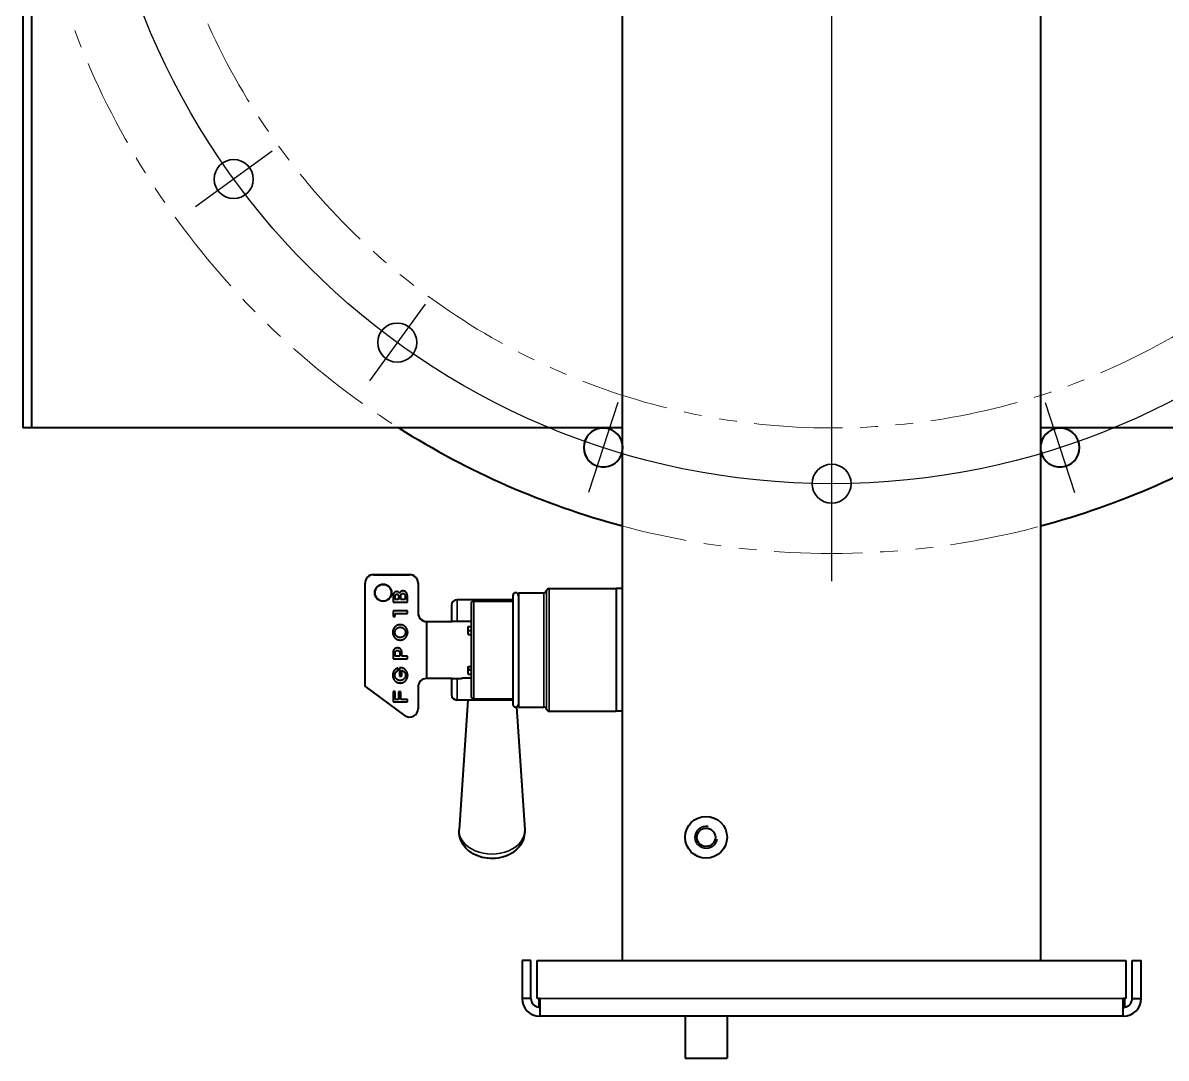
# Model space of a CAD drawing. Header units: millimetres. Extents: x 0 to 5945, y 0 to 4205.
# Drawn here: x 1793.9 to 2203.8, y 2943.7 to 3315 of the extents above; entities that cross this region are included whole.
import ezdxf

# ---------------------------------------------------------------- set-up
doc = ezdxf.new("R2010")
doc.units = ezdxf.units.MM
doc.header["$LTSCALE"] = 5
doc.linetypes.add('PHANTOM', pattern=[63.5, 31.75, -6.35, 6.35, -6.35, 6.35, -6.35])
for name, color, linetype, lineweight in [('가시적인 것(ISO)', 3, 'Continuous', 40), ('가시적인 좁은 것(ISO)', 3, 'Continuous', 35), ('중심 표식(ISO)', 1, 'Continuous', 25), ('중심선(ISO)', 1, 'Continuous', 25), ('참조(ISO)', 6, 'Continuous', 35)]:
    doc.layers.add(name, color=color, linetype=linetype, lineweight=lineweight)

msp = doc.modelspace()

# ---------------------------------------------------------------- linework, layer by layer
at = {"layer": '가시적인 것(ISO)'}
for p, q in [((1793.8806, 3659.7386), (1793.8806, 3169.7386)), ((1797.0806, 3169.7386), (1797.0806, 3659.7386)), ((1797.0806, 3169.7386), (1797.0806, 3659.7386)), ((2008.8806, 2978.7386), (2008.8806, 3414.7386)), ((2158.8806, 2978.7386), (2158.8806, 3414.7386)), ((1797.0806, 3169.7386), (1793.8806, 3169.7386)), ((2008.8806, 3169.7386), (1797.0806, 3169.7386)), ((2504.8806, 3169.7386), (2158.8806, 3169.7386)), ((1919.5806, 3117.1569), (1932.5806, 3117.1569)), ((1919.5806, 3117.1554), (1932.5806, 3117.1554)), ((1919.5806, 3117.1034), (1932.5806, 3117.1034)), ((1916.5806, 3114.1565), (1916.5806, 3114.1587)), ((1916.5806, 3114.1565), (1916.5806, 3114.1045)), ((1916.5806, 3077.117), (1916.5806, 3114.1045)), ((1935.5806, 3114.1587), (1935.5806, 3114.1565)), ((1935.5806, 3114.1565), (1935.5806, 3114.1045)), ((1935.5806, 3114.1045), (1935.5806, 3103.3092)), ((1982.5806, 3112.1386), (2006.5806, 3112.1386)), ((2006.5806, 3112.1386), (2006.5806, 3068.1386)), ((2006.5806, 3112.1386), (2006.5806, 3068.1386)), ((2008.8806, 3112.1386), (2006.5806, 3112.1386)), ((1926.6164, 3109.4656), (1926.6164, 3107.3012)), ((1927.4113, 3109.4773), (1927.4113, 3109.4771)), ((1927.4113, 3108.2182), (1927.4113, 3109.4771)), ((1928.5732, 3108.2182), (1927.4113, 3108.2182)), ((1927.9923, 3110.1135), (1927.9923, 3110.1132)), ((1928.5732, 3109.4773), (1928.5732, 3109.4771)), ((1928.5732, 3109.4771), (1928.5732, 3108.2182)), ((1929.3681, 3109.5585), (1929.3681, 3109.5583)), ((1929.3681, 3108.2182), (1929.3681, 3109.5583)), ((1930.9581, 3108.2182), (1929.3681, 3108.2182)), ((1930.1631, 3110.358), (1930.1631, 3110.3577)), ((1930.9581, 3109.5585), (1930.9581, 3109.5583)), ((1930.9581, 3109.5583), (1930.9581, 3108.2182)), ((1931.753, 3107.3012), (1931.753, 3109.5793)), ((1969.5806, 3108.1386), (1949.5806, 3108.1386)), ((1955.5806, 3107.6386), (1969.5806, 3107.6386)), ((1969.5806, 3109.6386), (1969.5806, 3070.6386)), ((1971.5806, 3110.6386), (1971.5806, 3069.6386)), ((1971.5806, 3110.6386), (1980.6441, 3110.6386)), ((1926.6164, 3107.3015), (1931.753, 3107.3015)), ((1926.6164, 3107.3012), (1931.753, 3107.3012)), ((1926.6164, 3104.1225), (1926.6164, 3102.1224)), ((1931.753, 3104.1225), (1926.6164, 3104.1225)), ((1931.753, 3103.2055), (1931.753, 3104.1225)), ((1947.5806, 3106.1386), (1947.5806, 3100.3622)), ((1954.5806, 3106.6386), (1954.5806, 3073.6386)), ((1926.6164, 3102.1227), (1927.4113, 3102.1227)), ((1926.6164, 3102.1224), (1927.4113, 3102.1224)), ((1927.4113, 3103.2058), (1931.753, 3103.2058)), ((1927.4113, 3103.2058), (1927.4113, 3103.2055)), ((1927.4113, 3103.2055), (1931.753, 3103.2055)), ((1927.4113, 3102.1224), (1927.4113, 3103.2055)), ((1938.5806, 3100.3677), (1947.5806, 3100.3677)), ((1938.5806, 3100.3622), (1947.7665, 3100.3622)), ((1938.5806, 3100.3622), (1947.7665, 3100.3622)), ((1938.5806, 3100.3102), (1947.7823, 3100.3102)), ((1938.5806, 3100.3102), (1938.5806, 3079.9149)), ((1938.5806, 3100.3102), (1947.7823, 3100.3102)), ((1947.755, 3100.3431), (1947.7823, 3100.3886)), ((1947.7823, 3100.3886), (1947.7823, 3100.3102)), ((1947.7823, 3100.3886), (1954.5806, 3100.3886)), ((1927.289, 3096.4271), (1927.289, 3096.4268)), ((1929.1914, 3098.2543), (1929.1914, 3098.254)), ((1931.0804, 3096.4271), (1931.0804, 3096.4268)), ((1953.5806, 3095.6094), (1953.5806, 3098.5104)), ((1953.5806, 3098.5104), (1954.5806, 3098.5104)), ((1953.5806, 3097.0996), (1954.5806, 3097.0996)), ((1953.5806, 3095.6094), (1954.5806, 3095.6094)), ((1929.1847, 3093.6696), (1929.1847, 3093.6693)), ((1926.6164, 3089.2899), (1926.6164, 3086.945)), ((1927.4113, 3089.1545), (1927.4113, 3089.1543)), ((1927.4113, 3087.862), (1927.4113, 3089.1543)), ((1929.0012, 3087.862), (1927.4113, 3087.862)), ((1928.213, 3089.9406), (1928.213, 3089.9404)), ((1929.0012, 3089.1545), (1929.0012, 3089.1543)), ((1929.0012, 3089.1543), (1929.0012, 3087.862)), ((1929.7962, 3087.862), (1929.7962, 3089.2899)), ((1931.753, 3087.862), (1929.7962, 3087.862)), ((1931.753, 3086.945), (1931.753, 3087.862)), ((1926.6164, 3086.9453), (1931.753, 3086.9453)), ((1926.6164, 3086.945), (1931.753, 3086.945)), ((1928.3467, 3082.7022), (1928.3467, 3083.6306)), ((1928.9401, 3083.7338), (1928.9401, 3080.768)), ((1953.5806, 3081.4707), (1953.5806, 3084.2246)), ((1953.5806, 3084.2246), (1954.5806, 3084.2246)), ((1953.5806, 3083.1775), (1954.5806, 3083.1775)), ((1953.5806, 3082.9568), (1954.5806, 3082.9568)), ((1927.289, 3081.0386), (1927.289, 3081.0384)), ((1928.9401, 3080.7683), (1929.735, 3080.7683)), ((1928.9401, 3080.768), (1929.735, 3080.768)), ((1929.735, 3082.8181), (1929.735, 3082.8178)), ((1929.735, 3080.768), (1929.735, 3082.8178)), ((1931.0804, 3081.0386), (1931.0804, 3081.0384)), ((1947.7823, 3079.9149), (1938.5806, 3079.9149)), ((1947.7823, 3079.866), (1938.5806, 3079.866)), ((1947.5806, 3079.8606), (1938.5806, 3079.8606)), ((1947.5806, 3079.866), (1947.5806, 3074.1386)), ((1947.7823, 3079.9149), (1947.7823, 3079.866)), ((1947.7823, 3079.8886), (1951.099, 3079.8886)), ((1953.5806, 3081.4707), (1954.5806, 3081.4707)), ((1930.801, 3066.6423), (1916.5806, 3077.117)), ((1916.5806, 3077.1122), (1916.5806, 3077.117)), ((1930.801, 3066.64), (1916.5806, 3077.1122)), ((1926.6164, 3075.168), (1926.6164, 3071.4792)), ((1927.4113, 3075.168), (1926.6164, 3075.168)), ((1927.4113, 3072.3961), (1927.4113, 3075.168)), ((1928.6343, 3075.104), (1928.6343, 3072.3961)), ((1929.4293, 3075.104), (1928.6343, 3075.104)), ((1929.4293, 3072.3961), (1929.4293, 3075.104)), ((1935.5806, 3076.867), (1935.5806, 3069.0567)), ((1926.6164, 3071.4794), (1931.753, 3071.4794)), ((1926.6164, 3071.4792), (1931.753, 3071.4792)), ((1928.6343, 3072.3961), (1927.4113, 3072.3961)), ((1931.753, 3072.3961), (1929.4293, 3072.3961)), ((1931.753, 3071.4792), (1931.753, 3072.3961)), ((1969.5806, 3072.1386), (1949.5806, 3072.1386)), ((1953.3903, 3072.1386), (1950.336, 3025.6343)), ((1955.5806, 3072.6386), (1969.5806, 3072.6386)), ((1935.5806, 3069.0538), (1935.5806, 3069.0567)), ((1970.9309, 3069.7019), (1973.8252, 3025.6343)), ((1971.5806, 3069.6386), (1980.6441, 3069.6386)), ((1982.5806, 3068.1386), (2006.5806, 3068.1386)), ((2008.8806, 3068.1386), (2006.5806, 3068.1386)), ((1972.8806, 2978.7386), (1972.8806, 2965.1386)), ((1976.0806, 2978.7386), (1972.8806, 2978.7386)), ((1976.0806, 2965.1386), (1976.0806, 2978.7386)), ((1978.3433, 2965.1386), (1978.3433, 2978.7386)), ((1978.3433, 2978.7386), (2189.4179, 2978.7386)), ((2189.4179, 2978.7386), (2189.4179, 2965.1386)), ((2191.6806, 2965.1386), (2191.6806, 2978.7386)), ((2191.6806, 2978.7386), (2194.8806, 2978.7386)), ((2194.8806, 2965.1386), (2194.8806, 2978.7386)), ((1976.0806, 2965.1386), (1972.8806, 2965.1386)), ((1979.2806, 2965.1386), (1978.3433, 2965.1386)), ((1978.8806, 2964.9386), (1978.8806, 2961.9386)), ((1979.2806, 2964.9386), (1978.8806, 2964.9386)), ((1979.2806, 2965.1386), (1979.2806, 2958.7386)), ((2188.4806, 2958.7386), (2188.4806, 2965.1386)), ((2189.4179, 2965.1386), (2188.4806, 2965.1386)), ((2188.8806, 2964.9386), (2188.4806, 2964.9386)), ((2188.8806, 2964.9386), (2188.8806, 2961.9386)), ((2191.6806, 2965.1386), (2194.8806, 2965.1386)), ((1978.8806, 2961.9386), (1979.2806, 2961.9386)), ((2188.4806, 2961.9386), (2188.8806, 2961.9386)), ((2188.4806, 2958.7386), (1979.2806, 2958.7386)), ((2031.3806, 2958.7386), (2031.3806, 2943.7386)), ((2046.3806, 2958.7386), (2046.3806, 2943.7386)), ((2031.3806, 2943.7386), (2046.3806, 2943.7386))]:
    msp.add_line(p, q, dxfattribs=at)
for radius in [7.5, 3.3235]:
    msp.add_circle((2038.8806, 3022.9386), radius, dxfattribs=at)
for centre, radius, start, end in [((2083.8806, 3414.7386), 290, 237.653468, 255.011766), ((2001.9911, 3162.7086), 7, 10.193793, 349.806207), ((2083.8806, 3414.7386), 290, 284.988234, 302.346532), ((2165.7701, 3162.7086), 7, 190.193793, 169.806207), ((1982.5806, 3111.1386), 1, 90, 165.522488), ((1949.5806, 3106.1386), 2, 90, 180), ((1955.5806, 3106.6386), 1, 90, 180), ((1970.5806, 3109.6386), 1, 0, 180), ((1980.6441, 3111.6386), 1, 270, 345.522488), ((1949.5806, 3074.1386), 2, 180, 270), ((1955.5806, 3073.6386), 1, 180, 270), ((1970.5806, 3070.6386), 1, 180, 0), ((1980.6441, 3068.6386), 1, 14.477512, 90), ((1982.5806, 3069.1386), 1, 194.477512, 270), ((1979.2806, 2965.1386), 6.4, 180, 270), ((1979.2806, 2965.1386), 3.2, 180, 262.819244), ((2188.4806, 2965.1386), 6.4, 270, 0), ((2188.4806, 2965.1386), 3.2, 277.180756, 0)]:
    msp.add_arc(centre, radius, start, end, dxfattribs=at)
for centre, major_axis, ratio, start_param, end_param in [((1919.5806, 3114.1587), (-3, 0), 0.99942717, 4.71238898, 6.28318531), ((1919.5806, 3114.1565), (-3, 0), 0.99966201, 4.71238898, 6.28318531), ((1919.5806, 3114.1045), (-3, 0), 0.99966201, 4.71238898, 6.28318531), ((1932.5806, 3114.1587), (3, 0), 0.99942717, 0, 1.57079633), ((1932.5806, 3114.1565), (3, 0), 0.99966201, 0, 1.57079633), ((1932.5806, 3114.1045), (3, 0), 0.99966201, 0, 1.57079633), ((1923.0806, 3110.593), (-3, 0), 0.99942717, 3.15288027, 6.27189769), ((1923.0806, 3110.6607), (3, 0), 0.99942717, 3.15076792, 6.27401004), ((1923.0806, 3110.6576), (3, 0), 0.99966201, 3.15026146, 6.2745165), ((1938.5806, 3103.3659), (-3, 0), 0.99942717, 0, 1.57079633), ((1938.5806, 3103.3612), (-3, 0), 0.99966201, 0, 1.57079633), ((1938.5806, 3103.3092), (-3, 0), 0.99966201, 0, 1.57079633), ((1938.5806, 3076.867), (-3, 0), 0.99966201, 4.71238898, 6.28318531), ((1938.5806, 3076.8623), (-3, 0), 0.99942717, 4.71238898, 6.28318531), ((1932.5806, 3069.0567), (3, 0), 0.99966201, 4.07736224, 6.28318531), ((1932.5806, 3069.0538), (3, 0), 0.99942717, 4.07736224, 6.28318531)]:
    msp.add_ellipse(centre, major_axis=major_axis, ratio=ratio, start_param=start_param, end_param=end_param, dxfattribs=at)
msp.add_ellipse((1923.0806, 3110.6056), major_axis=(-3, 0), ratio=0.99966201, dxfattribs=at)
for points, knots in [([(1927.9388, 3111.0302), (1927.8973, 3111.0287), (1927.8153, 3111.0259), (1927.6934, 3111.0076), (1927.5749, 3110.9754), (1927.4585, 3110.9329), (1927.346, 3110.8753), (1927.2362, 3110.8064), (1927.1284, 3110.7257), (1927.0252, 3110.6327), (1926.9282, 3110.5287), (1926.8445, 3110.4106), (1926.774, 3110.2812), (1926.7151, 3110.1406), (1926.6705, 3109.988), (1926.6396, 3109.8239), (1926.6201, 3109.6485), (1926.6176, 3109.5277), (1926.6164, 3109.4656)], [0, 0, 0, 0, 0.05427115, 0.10739015, 0.1608808, 0.21469696, 0.26932079, 0.32588115, 0.38424246, 0.44534576, 0.5075986, 0.57006323, 0.63424037, 0.70020151, 0.76931843, 0.84191786, 0.91865867, 1, 1, 1, 1]), ([(1927.4113, 3109.4773), (1927.4118, 3109.5025), (1927.4128, 3109.5514), (1927.4217, 3109.6227), (1927.4355, 3109.6894), (1927.4561, 3109.7514), (1927.4814, 3109.8087), (1927.5137, 3109.861), (1927.5508, 3109.9091), (1927.6076, 3109.9651), (1927.6848, 3110.0224), (1927.7823, 3110.0767), (1927.8864, 3110.1067), (1927.9571, 3110.1112), (1927.9923, 3110.1135)], [0, 0, 0, 0, 0.07843272, 0.15238941, 0.22341326, 0.29023867, 0.3555143, 0.41829968, 0.48121034, 0.54434747, 0.6661785, 0.77980366, 0.89032424, 1, 1, 1, 1]), ([(1927.4113, 3109.4771), (1927.4118, 3109.5023), (1927.4128, 3109.5512), (1927.4217, 3109.6224), (1927.4355, 3109.6891), (1927.4561, 3109.7511), (1927.4814, 3109.8085), (1927.5137, 3109.8607), (1927.5508, 3109.9088), (1927.6076, 3109.9648), (1927.6848, 3110.0221), (1927.7823, 3110.0765), (1927.8864, 3110.1065), (1927.9571, 3110.111), (1927.9923, 3110.1132)], [0, 0, 0, 0, 0.07843272, 0.15238941, 0.22341326, 0.29023867, 0.3555143, 0.41829968, 0.48121034, 0.54434747, 0.6661785, 0.77980366, 0.89032424, 1, 1, 1, 1]), ([(1928.9277, 3110.502), (1928.9261, 3110.5032), (1928.9198, 3110.508), (1928.9078, 3110.5216), (1928.8856, 3110.542), (1928.8539, 3110.5702), (1928.8151, 3110.6082), (1928.7659, 3110.6526), (1928.7087, 3110.7061), (1928.6451, 3110.7672), (1928.5747, 3110.8289), (1928.4965, 3110.8823), (1928.4145, 3110.9283), (1928.3278, 3110.966), (1928.2366, 3110.9943), (1928.1415, 3111.0156), (1928.0417, 3111.0283), (1927.9735, 3111.0295), (1927.9388, 3111.0302)], [0, 0, 0, 0, 0.00527441, 0.02041841, 0.04663565, 0.08337231, 0.12998379, 0.18711255, 0.25471824, 0.33280285, 0.41517946, 0.49629442, 0.57742192, 0.65821838, 0.7402814, 0.82381946, 0.91015354, 1, 1, 1, 1]), ([(1927.9923, 3110.1135), (1928.0275, 3110.1112), (1928.0982, 3110.1068), (1928.2024, 3110.0765), (1928.3005, 3110.0227), (1928.3779, 3109.9651), (1928.4346, 3109.909), (1928.4719, 3109.8613), (1928.503, 3109.8084), (1928.5285, 3109.7514), (1928.549, 3109.6893), (1928.5628, 3109.6227), (1928.5717, 3109.5514), (1928.5727, 3109.5025), (1928.5732, 3109.4773)], [0, 0, 0, 0, 0.10963582, 0.22011615, 0.33457548, 0.45636215, 0.51947628, 0.58236404, 0.64461516, 0.70986702, 0.7766681, 0.84766608, 0.92159584, 1, 1, 1, 1]), ([(1927.9923, 3110.1132), (1928.0275, 3110.111), (1928.0982, 3110.1065), (1928.2024, 3110.0762), (1928.3005, 3110.0224), (1928.3779, 3109.9648), (1928.4346, 3109.9088), (1928.4719, 3109.861), (1928.503, 3109.8082), (1928.5285, 3109.7511), (1928.549, 3109.6891), (1928.5628, 3109.6224), (1928.5717, 3109.5512), (1928.5727, 3109.5023), (1928.5732, 3109.4771)], [0, 0, 0, 0, 0.10963582, 0.22011615, 0.33457548, 0.45636215, 0.51947628, 0.58236404, 0.64461516, 0.70986702, 0.7766681, 0.84766608, 0.92159584, 1, 1, 1, 1]), ([(1930.1602, 3111.2747), (1930.1057, 3111.2737), (1930.0002, 3111.2718), (1929.8482, 3111.2537), (1929.7089, 3111.2234), (1929.5821, 3111.1814), (1929.4676, 3111.1273), (1929.3664, 3111.0595), (1929.2767, 3110.9809), (1929.204, 3110.8903), (1929.1419, 3110.8013), (1929.0864, 3110.7226), (1929.0384, 3110.6567), (1928.9992, 3110.6029), (1928.9699, 3110.5599), (1928.9474, 3110.5305), (1928.9357, 3110.5113), (1928.9293, 3110.5038), (1928.9277, 3110.502)], [0, 0, 0, 0, 0.10564587, 0.20451601, 0.29619793, 0.38152204, 0.46299034, 0.54090675, 0.61699884, 0.69328607, 0.76542001, 0.8274343, 0.88004662, 0.92339897, 0.95663151, 0.98096335, 0.9951777, 1, 1, 1, 1]), ([(1929.3681, 3109.5585), (1929.3706, 3109.6076), (1929.3753, 3109.7052), (1929.4196, 3109.8474), (1929.4879, 3109.9839), (1929.5676, 3110.0883), (1929.6405, 3110.1668), (1929.7024, 3110.2174), (1929.7678, 3110.261), (1929.8381, 3110.2965), (1929.9131, 3110.3242), (1929.9925, 3110.3444), (1930.0765, 3110.3559), (1930.1338, 3110.3573), (1930.1631, 3110.358)], [0, 0, 0, 0, 0.11712848, 0.23316017, 0.35351179, 0.48097886, 0.54622642, 0.6095758, 0.67173975, 0.73413235, 0.7975734, 0.86284323, 0.92979656, 1, 1, 1, 1]), ([(1929.3681, 3109.5583), (1929.3706, 3109.6073), (1929.3753, 3109.7049), (1929.4196, 3109.8471), (1929.4879, 3109.9836), (1929.5676, 3110.088), (1929.6405, 3110.1665), (1929.7024, 3110.2171), (1929.7678, 3110.2607), (1929.8381, 3110.2962), (1929.9131, 3110.324), (1929.9925, 3110.3441), (1930.0765, 3110.3556), (1930.1338, 3110.357), (1930.1631, 3110.3577)], [0, 0, 0, 0, 0.11712848, 0.23316017, 0.35351179, 0.48097886, 0.54622642, 0.6095758, 0.67173975, 0.73413235, 0.7975734, 0.86284323, 0.92979656, 1, 1, 1, 1]), ([(1931.753, 3109.5793), (1931.7518, 3109.6188), (1931.7492, 3109.7001), (1931.7321, 3109.824), (1931.7054, 3109.9527), (1931.6665, 3110.0855), (1931.6178, 3110.223), (1931.558, 3110.3652), (1931.487, 3110.5115), (1931.4081, 3110.6612), (1931.3152, 3110.8053), (1931.2013, 3110.9319), (1931.0692, 3111.038), (1930.9208, 3111.1259), (1930.7542, 3111.1923), (1930.5715, 3111.2411), (1930.3713, 3111.2696), (1930.2323, 3111.2729), (1930.1602, 3111.2747)], [0, 0, 0, 0, 0.045469477, 0.093488771, 0.143627723, 0.196604031, 0.252555691, 0.311326573, 0.373904675, 0.439616603, 0.505950269, 0.57052549, 0.634590779, 0.700106434, 0.768120585, 0.8401735, 0.917144063, 1, 1, 1, 1]), ([(1930.1631, 3110.358), (1930.1924, 3110.3573), (1930.2498, 3110.3559), (1930.3337, 3110.3444), (1930.4131, 3110.3242), (1930.4882, 3110.2965), (1930.5586, 3110.2607), (1930.6247, 3110.2177), (1930.6866, 3110.1667), (1930.7595, 3110.0886), (1930.8382, 3109.9835), (1930.9067, 3109.8474), (1930.9508, 3109.7051), (1930.9556, 3109.6075), (1930.9581, 3109.5585)], [0, 0, 0, 0, 0.07019062, 0.13713172, 0.20238963, 0.26581909, 0.32820029, 0.39098994, 0.45432775, 0.51956339, 0.64655278, 0.76688242, 0.88289292, 1, 1, 1, 1]), ([(1930.1631, 3110.3577), (1930.1924, 3110.357), (1930.2498, 3110.3556), (1930.3337, 3110.3441), (1930.4131, 3110.324), (1930.4882, 3110.2963), (1930.5586, 3110.2605), (1930.6247, 3110.2174), (1930.6866, 3110.1665), (1930.7595, 3110.0883), (1930.8382, 3109.9833), (1930.9067, 3109.8472), (1930.9508, 3109.7049), (1930.9556, 3109.6073), (1930.9581, 3109.5583)], [0, 0, 0, 0, 0.07019062, 0.13713172, 0.20238963, 0.26581909, 0.32820029, 0.39098994, 0.45432775, 0.51956339, 0.64655278, 0.76688242, 0.88289292, 1, 1, 1, 1]), ([(1929.1847, 3099.171), (1929.0935, 3099.1687), (1928.9134, 3099.1643), (1928.6486, 3099.125), (1928.394, 3099.061), (1928.1499, 3098.9714), (1927.9151, 3098.8576), (1927.692, 3098.7159), (1927.4791, 3098.5497), (1927.2791, 3098.3607), (1927.0964, 3098.1544), (1926.9348, 3097.9362), (1926.7984, 3097.7078), (1926.6867, 3097.4695), (1926.6003, 3097.2211), (1926.5397, 3096.9627), (1926.5008, 3096.6948), (1926.4964, 3096.5126), (1926.4941, 3096.4201)], [0, 0, 0, 0, 0.06396996, 0.12628383, 0.18735874, 0.24779723, 0.30845505, 0.37001199, 0.43289888, 0.4977051, 0.5627616, 0.62604222, 0.68796709, 0.74914247, 0.81040796, 0.87219118, 0.93513718, 1, 1, 1, 1]), ([(1926.4941, 3096.4201), (1926.4964, 3096.3267), (1926.5009, 3096.1426), (1926.5396, 3095.8721), (1926.6002, 3095.6118), (1926.6867, 3095.3622), (1926.7981, 3095.1231), (1926.9349, 3094.8946), (1927.0958, 3094.6764), (1927.2796, 3094.4719), (1927.4788, 3094.2838), (1927.6921, 3094.1196), (1927.9154, 3093.9799), (1928.1499, 3093.8669), (1928.3941, 3093.7782), (1928.6487, 3093.7156), (1928.9134, 3093.6759), (1929.0935, 3093.6715), (1929.1847, 3093.6693)], [0, 0, 0, 0, 0.06546991, 0.12901913, 0.19117778, 0.25259569, 0.31391495, 0.3757807, 0.43900092, 0.50366171, 0.5682531, 0.63080653, 0.69206765, 0.75257004, 0.81287445, 0.87383673, 0.9360911, 1, 1, 1, 1]), ([(1926.4941, 3096.4201), (1926.4964, 3096.3268), (1926.5009, 3096.1428), (1926.5396, 3095.8724), (1926.6002, 3095.6121), (1926.6867, 3095.3624), (1926.7981, 3095.1233), (1926.9349, 3094.8949), (1927.0958, 3094.6767), (1927.2796, 3094.4722), (1927.4788, 3094.284), (1927.6921, 3094.1198), (1927.9154, 3093.9801), (1928.1499, 3093.8672), (1928.3941, 3093.7785), (1928.6487, 3093.7158), (1928.9134, 3093.6762), (1929.0935, 3093.6718), (1929.1847, 3093.6696)], [0.000060695, 0.000060695, 0.000060695, 0.000060695, 0.065469913, 0.129019131, 0.191177784, 0.252595695, 0.313914949, 0.375780705, 0.439000916, 0.503661708, 0.568253104, 0.630806526, 0.692067649, 0.752570042, 0.812874446, 0.873836726, 0.936091104, 1, 1, 1, 1]), ([(1927.289, 3096.4271), (1927.2906, 3096.4889), (1927.2938, 3096.6107), (1927.3202, 3096.79), (1927.3644, 3096.962), (1927.4248, 3097.1281), (1927.5035, 3097.2869), (1927.5999, 3097.4387), (1927.7133, 3097.5834), (1927.8425, 3097.7196), (1927.9833, 3097.845), (1928.1338, 3097.9544), (1928.2919, 3098.0464), (1928.4566, 3098.1242), (1928.6305, 3098.1816), (1928.8107, 3098.224), (1928.9986, 3098.2493), (1929.1263, 3098.2526), (1929.1914, 3098.2543)], [0, 0, 0, 0, 0.063244121, 0.124449935, 0.184950834, 0.244601771, 0.30489548, 0.365787748, 0.428194631, 0.492696429, 0.557520489, 0.620704217, 0.682588072, 0.744362156, 0.806562232, 0.869438903, 0.933502702, 1, 1, 1, 1]), ([(1927.289, 3096.4268), (1927.2906, 3096.4887), (1927.2938, 3096.6104), (1927.3202, 3096.7898), (1927.3644, 3096.9618), (1927.4248, 3097.1278), (1927.5035, 3097.2866), (1927.5999, 3097.4384), (1927.7133, 3097.5832), (1927.8425, 3097.7194), (1927.9833, 3097.8447), (1928.1338, 3097.9541), (1928.2919, 3098.0461), (1928.4566, 3098.1239), (1928.6305, 3098.1814), (1928.8107, 3098.2238), (1928.9986, 3098.2491), (1929.1263, 3098.2524), (1929.1914, 3098.254)], [0, 0, 0, 0, 0.063244121, 0.124449935, 0.184950834, 0.244601771, 0.30489548, 0.365787748, 0.428194631, 0.492696429, 0.557520489, 0.620704217, 0.682588072, 0.744362156, 0.806562232, 0.869438903, 0.933502702, 1, 1, 1, 1]), ([(1929.1914, 3094.5862), (1929.1263, 3094.5879), (1928.9986, 3094.5912), (1928.8107, 3094.6166), (1928.6302, 3094.6586), (1928.457, 3094.7178), (1928.2916, 3094.7938), (1928.1338, 3094.8862), (1927.9833, 3094.9955), (1927.8426, 3095.1209), (1927.713, 3095.2572), (1927.5999, 3095.4029), (1927.5035, 3095.5556), (1927.4244, 3095.7158), (1927.3646, 3095.884), (1927.3201, 3096.0585), (1927.2938, 3096.2404), (1927.2907, 3096.364), (1927.289, 3096.4268)], [0, 0, 0, 0, 0.06621357, 0.13000403, 0.19261242, 0.25465142, 0.31602589, 0.3776457, 0.44055984, 0.50510731, 0.5693339, 0.63173033, 0.69263702, 0.75296437, 0.81327516, 0.87414646, 0.93605397, 1, 1, 1, 1]), ([(1931.8753, 3096.4201), (1931.873, 3096.5126), (1931.8685, 3096.6948), (1931.83, 3096.9629), (1931.768, 3097.2211), (1931.6809, 3097.4696), (1931.568, 3097.7076), (1931.4318, 3097.9365), (1931.269, 3098.1547), (1931.0845, 3098.3608), (1930.8828, 3098.5495), (1930.6689, 3098.7156), (1930.4459, 3098.8574), (1930.2119, 3098.9714), (1929.9687, 3099.061), (1929.7157, 3099.1247), (1929.4532, 3099.1643), (1929.275, 3099.1687), (1929.1847, 3099.171)], [0, 0, 0, 0, 0.06491521, 0.12791207, 0.18979733, 0.25118608, 0.31250596, 0.37448085, 0.4379455, 0.50335187, 0.56853652, 0.63165075, 0.69325742, 0.75376333, 0.8140407, 0.87494817, 0.93664852, 1, 1, 1, 1]), ([(1929.1847, 3093.6693), (1929.275, 3093.6715), (1929.4532, 3093.6759), (1929.7156, 3093.7158), (1929.9686, 3093.7782), (1930.2119, 3093.8669), (1930.4456, 3093.9801), (1930.6689, 3094.1198), (1930.8831, 3094.284), (1931.084, 3094.4719), (1931.2697, 3094.6761), (1931.4317, 3094.8943), (1931.5683, 3095.1233), (1931.6808, 3095.3621), (1931.7682, 3095.6118), (1931.8301, 3095.872), (1931.8685, 3096.1426), (1931.873, 3096.3267), (1931.8753, 3096.4201)], [0, 0, 0, 0, 0.06329086, 0.12493218, 0.18572682, 0.2458698, 0.3062199, 0.36753038, 0.43031134, 0.49528131, 0.56029276, 0.62369669, 0.68561229, 0.74707562, 0.80861646, 0.87087692, 0.93447734, 1, 1, 1, 1]), ([(1929.1847, 3093.6696), (1929.275, 3093.6718), (1929.4532, 3093.6761), (1929.7156, 3093.716), (1929.9686, 3093.7785), (1930.2119, 3093.8672), (1930.4456, 3093.9804), (1930.6689, 3094.12), (1930.8831, 3094.2843), (1931.084, 3094.4721), (1931.2697, 3094.6764), (1931.4317, 3094.8946), (1931.5683, 3095.1236), (1931.6808, 3095.3624), (1931.7682, 3095.6121), (1931.8301, 3095.8722), (1931.8684, 3096.1428), (1931.873, 3096.3268), (1931.8753, 3096.4201)], [0, 0, 0, 0, 0.063290864, 0.124932183, 0.185726818, 0.245869803, 0.306219899, 0.367530379, 0.430311335, 0.495281315, 0.560292764, 0.623696691, 0.685612291, 0.747075625, 0.808616459, 0.87087692, 0.934477338, 0.999939254, 0.999939254, 0.999939254, 0.999939254]), ([(1929.1914, 3098.2543), (1929.2552, 3098.2526), (1929.381, 3098.2493), (1929.5663, 3098.224), (1929.7444, 3098.1818), (1929.9162, 3098.1238), (1930.0796, 3098.0461), (1930.2374, 3097.9547), (1930.3871, 3097.8446), (1930.5279, 3097.7197), (1930.6569, 3097.5834), (1930.7706, 3097.439), (1930.8657, 3097.2866), (1930.9446, 3097.1281), (1931.005, 3096.962), (1931.0492, 3096.79), (1931.0756, 3096.6107), (1931.0788, 3096.4889), (1931.0804, 3096.4271)], [0, 0, 0, 0, 0.06547344, 0.1291616, 0.19166918, 0.25320503, 0.31494563, 0.37709285, 0.44028113, 0.50538106, 0.57015736, 0.63282983, 0.69380697, 0.75435727, 0.81426207, 0.87502044, 0.93648673, 1, 1, 1, 1]), ([(1929.1914, 3098.254), (1929.2552, 3098.2523), (1929.381, 3098.249), (1929.5663, 3098.2237), (1929.7444, 3098.1816), (1929.9162, 3098.1235), (1930.0796, 3098.0459), (1930.2374, 3097.9544), (1930.3871, 3097.8444), (1930.5279, 3097.7194), (1930.6569, 3097.5831), (1930.7706, 3097.4387), (1930.8657, 3097.2863), (1930.9446, 3097.1279), (1931.005, 3096.9617), (1931.0492, 3096.7898), (1931.0756, 3096.6104), (1931.0788, 3096.4887), (1931.0804, 3096.4268)], [0, 0, 0, 0, 0.06547344, 0.1291616, 0.19166918, 0.25320503, 0.31494563, 0.37709285, 0.44028113, 0.50538106, 0.57015736, 0.63282983, 0.69380697, 0.75435727, 0.81426207, 0.87502044, 0.93648673, 1, 1, 1, 1]), ([(1931.0804, 3096.4268), (1931.0787, 3096.364), (1931.0756, 3096.2404), (1931.0493, 3096.0585), (1931.0048, 3095.8841), (1930.9451, 3095.7157), (1930.8657, 3095.5559), (1930.7706, 3095.4026), (1930.6572, 3095.2572), (1930.5278, 3095.1209), (1930.3871, 3094.9959), (1930.2374, 3094.8859), (1930.0799, 3094.7941), (1929.9157, 3094.7182), (1929.7447, 3094.6584), (1929.5663, 3094.6166), (1929.381, 3094.5913), (1929.2552, 3094.5879), (1929.1914, 3094.5862)], [0, 0, 0, 0, 0.06421689, 0.126386632, 0.187515767, 0.248082018, 0.308664899, 0.369656842, 0.432317569, 0.496816204, 0.561637086, 0.624554509, 0.686435331, 0.747773999, 0.809152416, 0.871392049, 0.934807209, 1, 1, 1, 1]), ([(1928.2197, 3090.8573), (1928.1616, 3090.8559), (1928.0479, 3090.8532), (1927.8815, 3090.8296), (1927.7235, 3090.7918), (1927.5736, 3090.7381), (1927.433, 3090.6674), (1927.2989, 3090.5838), (1927.1756, 3090.4819), (1927.0608, 3090.3683), (1926.9581, 3090.2449), (1926.8669, 3090.1177), (1926.7887, 3089.9879), (1926.7263, 3089.8538), (1926.6776, 3089.7172), (1926.6417, 3089.5776), (1926.62, 3089.4348), (1926.6176, 3089.3384), (1926.6164, 3089.2899)], [0, 0, 0, 0, 0.06990935, 0.13693333, 0.20208557, 0.26532931, 0.3283129, 0.39144478, 0.45527375, 0.52066965, 0.58577214, 0.64849332, 0.70923813, 0.76812294, 0.82638424, 0.8838105, 0.94160867, 1, 1, 1, 1]), ([(1927.4113, 3089.1545), (1927.4138, 3089.2026), (1927.4188, 3089.2985), (1927.4617, 3089.4382), (1927.5284, 3089.5725), (1927.6064, 3089.675), (1927.678, 3089.7527), (1927.7403, 3089.802), (1927.8059, 3089.8458), (1927.878, 3089.88), (1927.9542, 3089.9082), (1928.0361, 3089.9268), (1928.1228, 3089.9386), (1928.1824, 3089.94), (1928.213, 3089.9406)], [0, 0, 0, 0, 0.1150066, 0.22951552, 0.34729841, 0.47280168, 0.53705832, 0.6000093, 0.66289545, 0.7257167, 0.7906769, 0.85733732, 0.9266507, 1, 1, 1, 1]), ([(1927.4113, 3089.1543), (1927.4138, 3089.2023), (1927.4188, 3089.2983), (1927.4617, 3089.4379), (1927.5284, 3089.5722), (1927.6064, 3089.6747), (1927.678, 3089.7524), (1927.7403, 3089.8018), (1927.8059, 3089.8456), (1927.878, 3089.8797), (1927.9542, 3089.9079), (1928.0361, 3089.9265), (1928.1228, 3089.9384), (1928.1824, 3089.9397), (1928.213, 3089.9404)], [0, 0, 0, 0, 0.1150066, 0.22951552, 0.34729841, 0.47280168, 0.53705832, 0.6000093, 0.66289545, 0.7257167, 0.7906769, 0.85733732, 0.9266507, 1, 1, 1, 1]), ([(1928.213, 3089.9406), (1928.2414, 3089.9399), (1928.2971, 3089.9386), (1928.3787, 3089.9266), (1928.4566, 3089.9083), (1928.5296, 3089.8793), (1928.6, 3089.8458), (1928.6647, 3089.8021), (1928.7261, 3089.7518), (1928.8001, 3089.6755), (1928.8803, 3089.5727), (1928.9487, 3089.4383), (1928.9942, 3089.2988), (1928.9989, 3089.2026), (1929.0012, 3089.1545)], [0, 0, 0, 0, 0.06892712, 0.135342126, 0.199892351, 0.262827391, 0.325800463, 0.388887497, 0.452088287, 0.518286634, 0.646878377, 0.766948586, 0.883443472, 1, 1, 1, 1]), ([(1928.213, 3089.9404), (1928.2414, 3089.9397), (1928.2971, 3089.9383), (1928.3787, 3089.9264), (1928.4566, 3089.908), (1928.5296, 3089.8791), (1928.6, 3089.8456), (1928.6647, 3089.8019), (1928.7261, 3089.7515), (1928.8001, 3089.6752), (1928.8803, 3089.5725), (1928.9487, 3089.4381), (1928.9942, 3089.2986), (1928.9989, 3089.2024), (1929.0012, 3089.1543)], [0, 0, 0, 0, 0.06892712, 0.135342126, 0.199892351, 0.262827391, 0.325800463, 0.388887497, 0.452088287, 0.518286634, 0.646878377, 0.766948586, 0.883443472, 1, 1, 1, 1]), ([(1929.7962, 3089.2899), (1929.795, 3089.3393), (1929.7927, 3089.4374), (1929.7707, 3089.5823), (1929.7362, 3089.7236), (1929.6885, 3089.8617), (1929.6257, 3089.9957), (1929.5499, 3090.1261), (1929.4603, 3090.2529), (1929.3583, 3090.3746), (1929.246, 3090.4881), (1929.123, 3090.5868), (1928.9923, 3090.671), (1928.853, 3090.7382), (1928.7065, 3090.7933), (1928.551, 3090.8292), (1928.3879, 3090.8533), (1928.2764, 3090.856), (1928.2197, 3090.8573)], [0, 0, 0, 0, 0.05997973, 0.1189684, 0.17747374, 0.2364003, 0.29606904, 0.35686909, 0.4192894, 0.48432662, 0.54938338, 0.61289541, 0.67530614, 0.73771807, 0.80033796, 0.86475181, 0.93112072, 1, 1, 1, 1]), ([(1928.3467, 3083.6306), (1928.2781, 3083.6079), (1928.1424, 3083.563), (1927.9482, 3083.4758), (1927.7637, 3083.3763), (1927.5893, 3083.2628), (1927.4262, 3083.1337), (1927.2728, 3082.9912), (1927.1305, 3082.8339), (1926.999, 3082.6645), (1926.8809, 3082.4846), (1926.7778, 3082.297), (1926.6888, 3082.1037), (1926.6185, 3081.9029), (1926.5628, 3081.6961), (1926.5227, 3081.4825), (1926.4982, 3081.2624), (1926.4955, 3081.1136), (1926.4941, 3081.0384)], [0, 0, 0, 0, 0.063374915, 0.125434694, 0.186460742, 0.247233484, 0.307729912, 0.368833346, 0.430759571, 0.493705985, 0.556880924, 0.619424008, 0.68145798, 0.743422033, 0.805927639, 0.869346907, 0.934005383, 1, 1, 1, 1]), ([(1931.8753, 3081.0384), (1931.8729, 3081.1149), (1931.8682, 3081.2683), (1931.8346, 3081.4983), (1931.7787, 3081.728), (1931.701, 3081.9578), (1931.6007, 3082.1874), (1931.4779, 3082.4162), (1931.3334, 3082.6455), (1931.1975, 3082.834), (1931.0773, 3082.9811), (1930.9785, 3083.0841), (1930.8742, 3083.1802), (1930.7631, 3083.268), (1930.6457, 3083.3488), (1930.5222, 3083.422), (1930.3918, 3083.4873), (1930.2558, 3083.5457), (1930.1127, 3083.5948), (1929.964, 3083.6385), (1929.8088, 3083.6732), (1929.6471, 3083.7012), (1929.4794, 3083.721), (1929.305, 3083.7332), (1929.1245, 3083.7383), (1929.0022, 3083.7353), (1928.9401, 3083.7338)], [0, 0, 0, 0, 0.05117717, 0.10258999, 0.15517471, 0.20912061, 0.26463122, 0.32255965, 0.38265442, 0.44578765, 0.47785534, 0.50963961, 0.54114294, 0.57267433, 0.6042201, 0.63639864, 0.66859127, 0.70170142, 0.73531123, 0.76968497, 0.80528255, 0.84159102, 0.87934, 0.91819969, 0.95846551, 1, 1, 1, 1]), ([(1926.4941, 3081.0384), (1926.4964, 3080.9462), (1926.5009, 3080.7643), (1926.5397, 3080.4967), (1926.6004, 3080.2381), (1926.6868, 3079.9887), (1926.7983, 3079.7488), (1926.9351, 3079.5184), (1927.0962, 3079.2973), (1927.2491, 3079.1232), (1927.3803, 3078.9903), (1927.4826, 3078.8965), (1927.5877, 3078.8097), (1927.6952, 3078.7291), (1927.805, 3078.6544), (1927.9178, 3078.5864), (1928.0337, 3078.5258), (1928.151, 3078.4695), (1928.2719, 3078.4224), (1928.3945, 3078.3801), (1928.5196, 3078.3432), (1928.6478, 3078.3155), (1928.7783, 3078.2913), (1928.9116, 3078.2777), (1929.0472, 3078.2655), (1929.1385, 3078.2649), (1929.1847, 3078.2646)], [0, 0, 0, 0, 0.06440966, 0.12713175, 0.18869519, 0.2499531, 0.3113145, 0.37340191, 0.43699638, 0.50232306, 0.5352272, 0.56753231, 0.59931765, 0.63048805, 0.66142618, 0.69208749, 0.72256393, 0.75284128, 0.78302271, 0.81315811, 0.84352701, 0.87410007, 0.90484775, 0.93622105, 0.96770947, 1, 1, 1, 1]), ([(1926.4941, 3081.0384), (1926.4964, 3080.9463), (1926.5009, 3080.7645), (1926.5397, 3080.497), (1926.6004, 3080.2383), (1926.6868, 3079.989), (1926.7983, 3079.749), (1926.9351, 3079.5187), (1927.0962, 3079.2976), (1927.2491, 3079.1234), (1927.3803, 3078.9905), (1927.4826, 3078.8968), (1927.5877, 3078.81), (1927.6952, 3078.7294), (1927.805, 3078.6547), (1927.9178, 3078.5867), (1928.0337, 3078.526), (1928.151, 3078.4697), (1928.2719, 3078.4226), (1928.3945, 3078.3804), (1928.5196, 3078.3434), (1928.6478, 3078.3157), (1928.7783, 3078.2916), (1928.9116, 3078.2779), (1929.0472, 3078.2658), (1929.1385, 3078.2652), (1929.1847, 3078.2649)], [0.000060535, 0.000060535, 0.000060535, 0.000060535, 0.064409661, 0.127131752, 0.188695189, 0.249953097, 0.311314499, 0.373401906, 0.436996381, 0.50232306, 0.535227196, 0.567532306, 0.599317654, 0.630488046, 0.66142618, 0.692087487, 0.722563928, 0.752841282, 0.783022705, 0.813158105, 0.843527005, 0.874100073, 0.904847752, 0.936221046, 0.967709471, 1, 1, 1, 1]), ([(1927.289, 3081.0386), (1927.2899, 3081.0883), (1927.2915, 3081.1861), (1927.307, 3081.3298), (1927.3333, 3081.4675), (1927.3668, 3081.6003), (1927.4134, 3081.7264), (1927.4686, 3081.8476), (1927.535, 3081.9624), (1927.6106, 3082.071), (1927.6928, 3082.1727), (1927.7763, 3082.2702), (1927.8651, 3082.3588), (1927.9552, 3082.4419), (1928.0485, 3082.518), (1928.1447, 3082.5864), (1928.2439, 3082.6484), (1928.3124, 3082.6844), (1928.3467, 3082.7025)], [0, 0, 0, 0, 0.07172454, 0.14104608, 0.20837252, 0.2739109, 0.33845577, 0.40219734, 0.46580792, 0.52954452, 0.59298722, 0.65454628, 0.71466134, 0.7738578, 0.83134583, 0.88834506, 0.9440704, 1, 1, 1, 1]), ([(1927.289, 3081.0384), (1927.2899, 3081.0881), (1927.2915, 3081.1858), (1927.307, 3081.3296), (1927.3333, 3081.4672), (1927.3668, 3081.6), (1927.4134, 3081.7262), (1927.4686, 3081.8473), (1927.535, 3081.9621), (1927.6106, 3082.0707), (1927.6928, 3082.1725), (1927.7763, 3082.2699), (1927.8651, 3082.3585), (1927.9552, 3082.4416), (1928.0485, 3082.5178), (1928.1447, 3082.5862), (1928.2439, 3082.6482), (1928.3124, 3082.6842), (1928.3467, 3082.7022)], [0, 0, 0, 0, 0.07172454, 0.14104608, 0.20837252, 0.2739109, 0.33845577, 0.40219734, 0.46580792, 0.52954452, 0.59298722, 0.65454628, 0.71466134, 0.7738578, 0.83134583, 0.88834506, 0.9440704, 1, 1, 1, 1]), ([(1929.1847, 3079.1815), (1929.1235, 3079.1832), (1929.0024, 3079.1866), (1928.8238, 3079.2121), (1928.6506, 3079.2536), (1928.4821, 3079.3103), (1928.3195, 3079.3862), (1928.1616, 3079.4769), (1928.0089, 3079.5845), (1927.8644, 3079.7082), (1927.7291, 3079.8423), (1927.6124, 3079.9888), (1927.5115, 3080.1423), (1927.4304, 3080.3054), (1927.3666, 3080.4766), (1927.3223, 3080.6564), (1927.2932, 3080.8445), (1927.2904, 3080.973), (1927.289, 3081.0384)], [0, 0, 0, 0, 0.06228214, 0.12313777, 0.18310441, 0.24335663, 0.30366895, 0.3653625, 0.42838203, 0.49343794, 0.5587387, 0.62189388, 0.68372852, 0.7453156, 0.80683019, 0.86930842, 0.93350979, 1, 1, 1, 1]), ([(1931.0804, 3081.0384), (1931.0788, 3080.973), (1931.0758, 3080.8446), (1931.0484, 3080.6563), (1931.0034, 3080.4768), (1930.941, 3080.3054), (1930.8606, 3080.1427), (1930.762, 3079.9885), (1930.6459, 3079.8427), (1930.5127, 3079.7079), (1930.369, 3079.5842), (1930.2164, 3079.4773), (1930.0589, 3079.3854), (1929.8953, 3079.3108), (1929.7257, 3079.253), (1929.5506, 3079.2123), (1929.3695, 3079.1865), (1929.2469, 3079.1832), (1929.1847, 3079.1815)], [0, 0, 0, 0, 0.06640324, 0.13047406, 0.19287056, 0.25419293, 0.31555542, 0.37695885, 0.43982936, 0.50459029, 0.56931483, 0.63225193, 0.69358454, 0.75440621, 0.81457962, 0.87541248, 0.93682955, 1, 1, 1, 1]), ([(1929.1847, 3078.2646), (1929.2309, 3078.2649), (1929.3222, 3078.2655), (1929.4578, 3078.2777), (1929.5911, 3078.2913), (1929.7216, 3078.3155), (1929.8498, 3078.3431), (1929.9751, 3078.3803), (1930.098, 3078.4219), (1930.2187, 3078.47), (1930.3363, 3078.5252), (1930.4517, 3078.5868), (1930.5645, 3078.6543), (1930.6742, 3078.7295), (1930.7826, 3078.809), (1930.8868, 3078.8972), (1930.9901, 3078.9899), (1931.1211, 3079.1233), (1931.2743, 3079.297), (1931.4342, 3079.5187), (1931.5712, 3079.7487), (1931.6825, 3079.9888), (1931.7689, 3080.2381), (1931.8297, 3080.4967), (1931.8685, 3080.7643), (1931.873, 3080.9462), (1931.8753, 3081.0384)], [0, 0, 0, 0, 0.03228892, 0.06377578, 0.09514752, 0.12589367, 0.15646522, 0.18683261, 0.21717714, 0.24715024, 0.2776276, 0.30790591, 0.33856569, 0.36950229, 0.40084952, 0.43246207, 0.4649301, 0.4978326, 0.56315603, 0.62661665, 0.68870097, 0.75005933, 0.81131419, 0.87287457, 0.93559354, 1, 1, 1, 1]), ([(1929.1847, 3078.2649), (1929.2309, 3078.2652), (1929.3222, 3078.2658), (1929.4578, 3078.2779), (1929.5911, 3078.2916), (1929.7216, 3078.3158), (1929.8498, 3078.3434), (1929.9751, 3078.3806), (1930.098, 3078.4221), (1930.2187, 3078.4703), (1930.3363, 3078.5254), (1930.4517, 3078.587), (1930.5645, 3078.6546), (1930.6742, 3078.7298), (1930.7826, 3078.8093), (1930.8868, 3078.8975), (1930.9901, 3078.9901), (1931.1211, 3079.1236), (1931.2743, 3079.2972), (1931.4342, 3079.519), (1931.5712, 3079.749), (1931.6825, 3079.989), (1931.7689, 3080.2383), (1931.8297, 3080.497), (1931.8685, 3080.7645), (1931.873, 3080.9463), (1931.8753, 3081.0384)], [0, 0, 0, 0, 0.032288924, 0.063775784, 0.095147518, 0.12589367, 0.156465217, 0.186832608, 0.217177139, 0.247150238, 0.277627605, 0.307905909, 0.338565691, 0.369502288, 0.400849522, 0.432462066, 0.464930099, 0.497832599, 0.563156031, 0.626616653, 0.688700974, 0.750059326, 0.81131419, 0.872874567, 0.935593541, 0.999939383, 0.999939383, 0.999939383, 0.999939383]), ([(1929.735, 3082.8181), (1929.7748, 3082.8034), (1929.8547, 3082.7737), (1929.9716, 3082.7184), (1930.0874, 3082.6553), (1930.2021, 3082.5837), (1930.3147, 3082.5028), (1930.4273, 3082.4151), (1930.5373, 3082.317), (1930.6475, 3082.2136), (1930.7497, 3082.1003), (1930.8382, 3081.9759), (1930.9131, 3081.8423), (1930.9742, 3081.6994), (1931.0222, 3081.5474), (1931.0565, 3081.3863), (1931.0767, 3081.2155), (1931.0791, 3081.0985), (1931.0804, 3081.0386)], [0, 0, 0, 0, 0.05318797, 0.10705303, 0.16218644, 0.21879193, 0.27673147, 0.3362687, 0.39805718, 0.46171431, 0.52602663, 0.58940666, 0.65316425, 0.71803149, 0.78432244, 0.85304993, 0.92474576, 1, 1, 1, 1]), ([(1929.735, 3082.8178), (1929.7748, 3082.8031), (1929.8547, 3082.7735), (1929.9716, 3082.7182), (1930.0874, 3082.655), (1930.2021, 3082.5835), (1930.3147, 3082.5026), (1930.4273, 3082.4148), (1930.5373, 3082.3168), (1930.6475, 3082.2134), (1930.7497, 3082.1), (1930.8382, 3081.9756), (1930.9131, 3081.8421), (1930.9742, 3081.6991), (1931.0222, 3081.5472), (1931.0565, 3081.386), (1931.0767, 3081.2153), (1931.0791, 3081.0983), (1931.0804, 3081.0384)], [0, 0, 0, 0, 0.05318797, 0.10705303, 0.16218644, 0.21879193, 0.27673147, 0.3362687, 0.39805718, 0.46171431, 0.52602663, 0.58940666, 0.65316425, 0.71803149, 0.78432244, 0.85304993, 0.92474576, 1, 1, 1, 1]), ([(1953.0798, 3080.037), (1952.841, 3080.037), (1952.6034, 3080.029), (1952.1571, 3080.0022), (1951.9488, 3079.9836), (1951.7215, 3079.9595), (1951.6761, 3079.9544), (1951.4514, 3079.9285), (1951.3094, 3079.9092), (1951.1593, 3079.8921), (1951.1202, 3079.8886), (1951.099, 3079.8886)], [0, 0, 0, 0, 0.071625418, 0.071625418, 0.143338295, 0.143338295, 0.162219265, 0.162219265, 0.241274913, 0.241274913, 0.287573056, 0.287573056, 0.287573056, 0.287573056]), ([(1954.5806, 3079.9433), (1954.5653, 3079.9451), (1954.5498, 3079.9469), (1954.4905, 3079.9538), (1954.4452, 3079.9589), (1954.2173, 3079.9831), (1954.0079, 3080.0019), (1953.5594, 3080.0289), (1953.32, 3080.037), (1953.0798, 3080.037)], [0.458167352, 0.458167352, 0.458167352, 0.458167352, 0.465085274, 0.465085274, 0.483988205, 0.483988205, 0.555536014, 0.555536014, 0.627117771, 0.627117771, 0.627117771, 0.627117771]), ([(1973.8252, 3025.6343), (1973.8885, 3024.6711), (1973.7809, 3023.694), (1973.2517, 3021.8296), (1972.8227, 3020.9489), (1971.6855, 3019.2899), (1970.9502, 3018.5391), (1969.205, 3017.1845), (1968.1685, 3016.6235), (1965.8949, 3015.7536), (1964.646, 3015.475), (1962.0908, 3015.2449), (1960.7834, 3015.3015), (1958.2325, 3015.7646), (1956.9878, 3016.1695), (1954.7098, 3017.3391), (1953.6662, 3018.0892), (1952.0077, 3019.8691), (1951.355, 3020.8518), (1950.5473, 3022.8975), (1950.3352, 3023.9213), (1950.3154, 3025.1801), (1950.3211, 3025.4076), (1950.336, 3025.6343)], [3.09518424, 3.09518424, 3.09518424, 3.09518424, 3.33969521, 3.33969521, 3.59292308, 3.59292308, 3.88048774, 3.88048774, 4.21642793, 4.21642793, 4.58574246, 4.58574246, 4.96368822, 4.96368822, 5.34045636, 5.34045636, 5.70060339, 5.70060339, 6.01093991, 6.01093991, 6.27204954, 6.27204954, 6.32959372, 6.32959372, 6.32959372, 6.32959372])]:
    msp.add_open_spline(points, degree=3, knots=knots, dxfattribs=at)
at = {"layer": '가시적인 좁은 것(ISO)'}
for p, q in [((1919.5806, 3117.1554), (1919.5806, 3117.1034)), ((1932.5806, 3117.1554), (1932.5806, 3117.1034)), ((1982.5806, 3068.1386), (1982.5806, 3112.1386)), ((1949.5806, 3100.3886), (1949.5806, 3108.1386)), ((1955.5806, 3072.6386), (1955.5806, 3107.6386)), ((1980.6441, 3110.6386), (1980.6441, 3069.6386)), ((1981.6124, 3068.8886), (1981.6124, 3111.3886)), ((1938.5806, 3100.3622), (1938.5806, 3100.3102)), ((1938.5806, 3079.8606), (1938.5806, 3079.866)), ((1949.5806, 3072.1386), (1949.5806, 3079.8886)), ((1929.1847, 3078.2649), (1929.1847, 3078.2646)), ((1930.801, 3066.64), (1930.801, 3066.6423)), ((1979.2806, 2965.1386), (2188.4806, 2965.1386))]:
    msp.add_line(p, q, dxfattribs=at)
msp.add_arc((2038.8806, 3022.9386), 4, 80, 350, dxfattribs=at)
msp.add_ellipse((1962.0806, 3025.2486), major_axis=(-11.7573, 0), ratio=0.70710678, start_param=6.2367769, end_param=9.47118637, dxfattribs=at)
at = {"layer": '중심 표식(ISO)', "linetype": 'Continuous'}
for p, q in [((2083.8806, 3714.7386), (2083.8806, 3114.7386)), ((1883.2444, 3268.9678), (1855.7378, 3248.9831)), ((1938.1099, 3214.1023), (1918.1252, 3186.5958)), ((2007.2444, 3178.8765), (1996.7378, 3146.5406)), ((2160.5168, 3178.8765), (2171.0234, 3146.5406)), ((2083.8806, 3166.7386), (2083.8806, 3132.7386))]:
    msp.add_line(p, q, dxfattribs=at)
at = {"layer": '중심선(ISO)', "linetype": 'Continuous'}
msp.add_circle((2083.8806, 3414.7386), 265, dxfattribs=at)
at = {"layer": '참조(ISO)', "color": 6, "linetype": 'PHANTOM', "lineweight": 0, "ltscale": 0.2}
for radius in [290, 245]:
    msp.add_circle((2083.8806, 3414.7386), radius, dxfattribs=at)
at = {"layer": '참조(ISO)'}
for centre in [(1869.4911, 3258.9755), (1928.1175, 3200.3491), (2001.9911, 3162.7086), (2165.7701, 3162.7086), (2083.8806, 3149.7386)]:
    msp.add_circle(centre, 7, dxfattribs=at)

doc.saveas('drawing.dxf')
